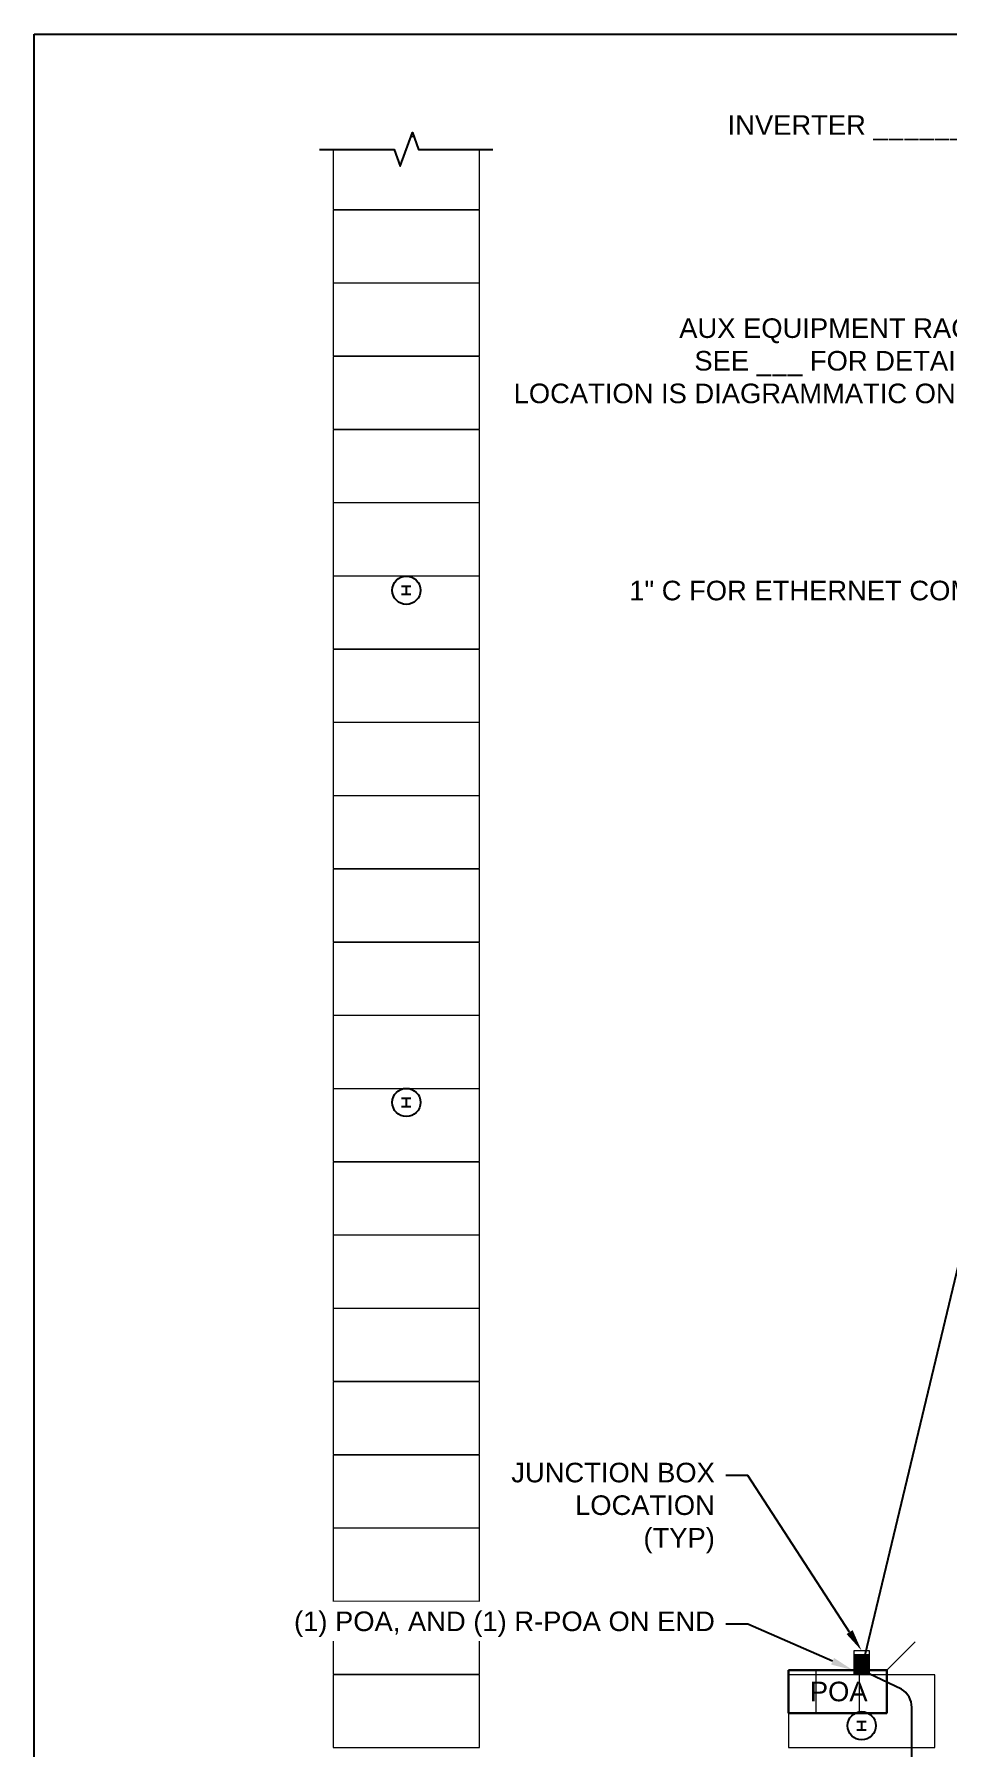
# Model space of a CAD drawing. Header units: feet. Extents: x -4 to 646, y -12 to 598.
# Drawn here: x 0 to 4.67, y 11.75 to 20.5 of the extents above; entities that cross this region are included whole.
import ezdxf
from ezdxf import colors
from ezdxf.entities.mleader import LeaderData, LeaderLine
from ezdxf.math import Vec2, Vec3

# ---------------------------------------------------------------- set-up
doc = ezdxf.new("R2010")
doc.units = ezdxf.units.FT
doc.header["$MEASUREMENT"] = 0
doc.layers.add('E-CABL-CAT6', color=120, linetype='CAT6_CABLE')
doc.layers.add('G-ANNO-TEXT', color=1, linetype='Continuous')
doc.layers.add('E-MODULE', color=253, linetype='Continuous', lineweight=0)
doc.layers.add('E-TRACER-EQMPT', color=252, linetype='Continuous', lineweight=0)
doc.styles.add('NEI-A', font='arial.ttf')
doc.styles.get("Standard").update_dxf_attribs({"font": 'arial.ttf'})
doc.linetypes.add('CAT6_CABLE', pattern='A,1,-0.12,["CAT6",Standard,S=0.1,R=0,X=-0.08,Y=-0.05],-0.3', length=1.42)

# ---------------------------------------------------------------- blocks, each defined once
blk = doc.blocks.new('_DotBlank')
at = {"color": 0, "linetype": 'ByBlock', "lineweight": -2}
blk.add_line((-0.5, 0), (-1, 0), dxfattribs=at)
blk.add_circle((0, 0), 0.5, dxfattribs=at)

msp = doc.modelspace()

# ---------------------------------------------------------------- linework, layer by layer
at = {"linetype": 'Continuous'}
msp.add_lwpolyline([(1.45752, 19.91208), (1.83788, 19.91208), (1.86913, 19.82622), (1.93163, 19.99794), (1.96288, 19.91208), (2.34323, 19.91208)], dxfattribs=at)
at = {"layer": 'Defpoints', "color": 5}
msp.add_lwpolyline([(0, 20.5), (31, 20.5), (31, 0), (0, 0)], close=True, dxfattribs=at)
at = {"layer": 'E-CABL-CAT6'}
msp.add_lwpolyline([(4.35682, 9.02871), (4.36849, 9.02954, 0.3939709), (4.48392, 9.15372), (4.48308, 11.95103, 0.266438), (4.42974, 12.04395), (4.26515, 12.12321)], format="xyb", dxfattribs=at)
at = {"layer": 'E-MODULE'}
for points in [[(1.93952, 19.97625), (1.92373, 19.97625)], [(1.52701, 19.91208), (1.52701, 19.60456), (2.27374, 19.60456), (2.27374, 19.91208)], [(2.27374, 19.60206), (1.52701, 19.60206), (1.52701, 19.23036), (2.27374, 19.23036), (2.27374, 19.60206)], [(2.27374, 19.22786), (1.52701, 19.22786), (1.52701, 18.85616), (2.27374, 18.85616), (2.27374, 19.22786)], [(2.27374, 18.85366), (1.52701, 18.85366), (1.52701, 18.48197), (2.27374, 18.48197), (2.27374, 18.85366)], [(2.27374, 18.47947), (1.52701, 18.47947), (1.52701, 18.10777), (2.27374, 18.10777), (2.27374, 18.47947)], [(2.27374, 18.10527), (1.52701, 18.10527), (1.52701, 17.73357), (2.27374, 17.73357), (2.27374, 18.10527)], [(2.27374, 17.73107), (1.52701, 17.73107), (1.52701, 17.35938), (2.27374, 17.35938), (2.27374, 17.73107)], [(2.27374, 17.35688), (1.52701, 17.35688), (1.52701, 16.98518), (2.27374, 16.98518), (2.27374, 17.35688)], [(2.27374, 16.98268), (1.52701, 16.98268), (1.52701, 16.61098), (2.27374, 16.61098), (2.27374, 16.98268)], [(2.27374, 16.60848), (1.52701, 16.60848), (1.52701, 16.23679), (2.27374, 16.23679), (2.27374, 16.60848)], [(2.27374, 16.23429), (1.52701, 16.23429), (1.52701, 15.86259), (2.27374, 15.86259), (2.27374, 16.23429)], [(2.27374, 15.86009), (1.52701, 15.86009), (1.52701, 15.48839), (2.27374, 15.48839), (2.27374, 15.86009)], [(2.27374, 15.48589), (1.52701, 15.48589), (1.52701, 15.1142), (2.27374, 15.1142), (2.27374, 15.48589)], [(2.27374, 15.1117), (1.52701, 15.1117), (1.52701, 14.74), (2.27374, 14.74), (2.27374, 15.1117)], [(2.27374, 14.7375), (1.52701, 14.7375), (1.52701, 14.3658), (2.27374, 14.3658), (2.27374, 14.7375)], [(2.27374, 14.3633), (1.52701, 14.3633), (1.52701, 13.99161), (2.27374, 13.99161), (2.27374, 14.3633)], [(2.27374, 13.98911), (1.52701, 13.98911), (1.52701, 13.61741), (2.27374, 13.61741), (2.27374, 13.98911)], [(2.27374, 13.61491), (1.52701, 13.61491), (1.52701, 13.24321), (2.27374, 13.24321), (2.27374, 13.61491)], [(2.27374, 13.24071), (1.52701, 13.24071), (1.52701, 12.86902), (2.27374, 12.86902), (2.27374, 13.24071)], [(2.27374, 12.86652), (1.52701, 12.86652), (1.52701, 12.49482), (2.27374, 12.49482), (2.27374, 12.86652)], [(2.27374, 12.49232), (1.52701, 12.49232), (1.52701, 12.12062), (2.27374, 12.12062), (2.27374, 12.49232)], [(2.27374, 12.11812), (1.52701, 12.11812), (1.52701, 11.74643), (2.27374, 11.74643), (2.27374, 12.11812)], [(4.60059, 12.11812), (3.85387, 12.11812), (3.85387, 11.74643), (4.60059, 11.74643), (4.60059, 12.11812)]]:
    msp.add_lwpolyline(points, dxfattribs=at)
at = {"layer": 'E-TRACER-EQMPT'}
msp.add_line((4.35516, 12.14188), (4.4994, 12.28612), dxfattribs=at)
at = {"layer": 'E-TRACER-EQMPT', "lineweight": 25}
for centre in [(1.90079, 17.65898), (1.90079, 15.04211), (1.90079, 12.41648), (4.22681, 11.85769)]:
    msp.add_circle(centre, 0.07209, dxfattribs=at)
at = {"layer": 'E-TRACER-EQMPT', "transparency": 33554559}
for points in [[(1.87537, 17.6844), (1.87537, 17.6744), (1.92538, 17.6844)], [(1.87537, 17.6744), (1.92538, 17.6844), (1.92538, 17.6744)], [(1.87537, 17.64273), (1.87537, 17.63273), (1.92538, 17.64273)], [(1.87537, 17.63273), (1.92538, 17.64273), (1.92538, 17.63273)], [(1.90538, 17.6794), (1.89538, 17.6794), (1.90538, 17.63773)], [(1.89538, 17.6794), (1.90538, 17.63773), (1.89538, 17.63773)], [(1.87537, 15.06753), (1.87537, 15.05753), (1.92538, 15.06753)], [(1.87537, 15.05753), (1.92538, 15.06753), (1.92538, 15.05753)], [(1.90538, 15.06253), (1.89538, 15.06253), (1.90538, 15.02086)], [(1.89538, 15.06253), (1.90538, 15.02086), (1.89538, 15.02086)], [(1.87537, 15.02586), (1.87537, 15.01586), (1.92538, 15.02586)], [(1.87537, 15.01586), (1.92538, 15.02586), (1.92538, 15.01586)], [(1.87537, 12.4419), (1.87537, 12.4319), (1.92538, 12.4419)], [(1.87537, 12.4319), (1.92538, 12.4419), (1.92538, 12.4319)], [(1.90538, 12.4369), (1.89538, 12.4369), (1.90538, 12.39523)], [(1.89538, 12.4369), (1.90538, 12.39523), (1.89538, 12.39523)], [(1.87537, 12.40023), (1.87537, 12.39023), (1.92538, 12.40023)], [(1.87537, 12.39023), (1.92538, 12.40023), (1.92538, 12.39023)], [(4.20139, 11.8831), (4.20139, 11.8731), (4.2514, 11.8831)], [(4.20139, 11.8731), (4.2514, 11.8831), (4.2514, 11.8731)], [(4.20139, 11.84143), (4.20139, 11.83143), (4.2514, 11.84143)], [(4.20139, 11.83143), (4.2514, 11.84143), (4.2514, 11.83143)], [(4.2314, 11.8781), (4.22139, 11.8781), (4.2314, 11.83643)], [(4.22139, 11.8781), (4.2314, 11.83643), (4.22139, 11.83643)]]:
    msp.add_solid(points, dxfattribs=at)

# ---------------------------------------------------------------- texts
at = {"layer": 'G-ANNO-TEXT', "insert": (3.85345, 12.03187), "char_height": 0.1, "attachment_point": 4, "style": 'NEI-A'}
msp.add_mtext_dynamic_manual_height_columns('\\pi0.10863;POA', width=0.5017068, gutter_width=0.54688, heights=[0], dxfattribs=at)

# ---------------------------------------------------------------- next in the draw order: leaders
at = {"layer": 'G-ANNO-TEXT'}
ml = msp.add_multileader_mtext('Standard', dxfattribs=at)
ml.set_content('1" C FOR ETHERNET COMMS', color=256, style='NEI-A')
ml.set_leader_properties()
ml.set_arrow_properties(name='DOTBLANK')
ml.build(insert=Vec2(0, 0))
ml.multileader.update_dxf_attribs({"dogleg_length": 0.125, "arrow_head_size": 0.1125})
ctx = ml.context
ctx.base_point, ctx.char_height, ctx.arrow_head_size, ctx.landing_gap_size, ctx.plane_origin = Vec3(3.00544, 17.65704), 0.1, 0.1125, 0.05625, Vec3(8.25083, 18.50477)
ctx.text_align_type = 2
notes = []
notes.append((ctx, [(1, (1, 1, 0), (5.17457, 17.65704), (-1, 0), 0.1125, [(0, [(6.14675, 16.99495)], 0, [])])]))
ctx.mtext.insert, ctx.mtext.width, ctx.mtext.alignment, ctx.mtext.flow_direction = Vec3(5.00582, 17.70789), 1.9603452, 3, 5
ctx.mtext.has_bg_fill, ctx.mtext.bg_color, ctx.mtext.bg_scale_factor, ctx.mtext.bg_transparency, ctx.mtext.use_window_bg_color = 1, -1073741824, 1.5, 0, 1
ml = msp.add_multileader_mtext('Standard', dxfattribs=at)
ml.set_content('(1) POA, AND (1) R-POA ON END', color=256, style='NEI-A')
ml.set_leader_properties()
ml.build(insert=Vec2(0, 0))
ml.multileader.update_dxf_attribs({"dogleg_length": 0.125, "arrow_head_size": 0.1125})
ctx = ml.context
ctx.base_point, ctx.char_height, ctx.arrow_head_size, ctx.landing_gap_size, ctx.plane_origin = Vec3(1.28634, 12.37648), 0.1, 0.1125, 0.05625, Vec3(5.4268, 14.25766)
ctx.text_align_type = 2
notes.append((ctx, [(1, (1, 1, 0), (3.64552, 12.37648), (-1, 0), 0.1125, [(0, [(4.1814, 12.14188)], 0, [])])]))
ctx.mtext.insert, ctx.mtext.width, ctx.mtext.alignment, ctx.mtext.flow_direction = Vec3(3.47677, 12.44118), 2.143633, 3, 5
ctx.mtext.has_bg_fill, ctx.mtext.bg_color, ctx.mtext.bg_scale_factor, ctx.mtext.bg_transparency, ctx.mtext.use_window_bg_color = 1, -1073741824, 1.5, 0, 1
for ctx, leaders in notes:
    for number, flags, end, landing, length, lines in leaders:
        leader = LeaderData()
        leader.index, (leader.has_last_leader_line, leader.has_dogleg_vector, leader.attachment_direction) = number, flags
        leader.last_leader_point, leader.dogleg_vector, leader.dogleg_length = Vec3(end), Vec3(landing), length
        for number, points, colour, breaks in lines:
            line = LeaderLine()
            line.index, line.vertices, line.color, line.breaks = number, Vec3.list(points), colors.encode_raw_color(colour), breaks
            leader.lines.append(line)
        ctx.leaders.append(leader)

# ---------------------------------------------------------------- next in the draw order: hatches: boundary and pattern name
at = {"layer": 'E-TRACER-EQMPT'}
h = msp.add_hatch(color=256, dxfattribs=at)
h.dxf.hatch_style = 1
h.paths.add_polyline_path([(4.26515, 12.2198), (4.18931, 12.2198), (4.18931, 12.11812), (4.26515, 12.11812)])

# ---------------------------------------------------------------- next in the draw order: linework, layer by layer
for points in [[(4.26515, 12.24147), (4.26515, 12.11812), (4.18931, 12.11812), (4.18931, 12.24147)], [(4.26515, 12.2198), (4.18931, 12.2198)]]:
    msp.add_lwpolyline(points, dxfattribs=at)
at = {"layer": 'E-TRACER-EQMPT', "lineweight": 30}
msp.add_lwpolyline([(3.85345, 12.14188), (4.35516, 12.14188), (4.35516, 11.92186), (3.85345, 11.92186)], close=True, dxfattribs=at)
at = {"layer": 'E-TRACER-EQMPT'}
msp.add_lwpolyline([(3.99471, 12.14146), (4.21473, 12.14146), (4.21473, 11.92144), (3.99471, 11.92144)], close=True, dxfattribs=at)

# ---------------------------------------------------------------- next in the draw order: leaders
at = {"layer": 'G-ANNO-TEXT'}
ml = msp.add_multileader_mtext('Standard', dxfattribs=at)
ml.set_content('AUX EQUIPMENT RACK\\PSEE ___ FOR DETAILS\\PLOCATION IS DIAGRAMMATIC ONLY', color=256, style='NEI-A')
ml.set_leader_properties()
ml.build(insert=Vec2(0, 0))
ml.multileader.update_dxf_attribs({"dogleg_length": 0.125, "arrow_head_size": 0.1125})
ctx = ml.context
ctx.base_point, ctx.char_height, ctx.arrow_head_size, ctx.landing_gap_size, ctx.plane_origin = Vec3(2.40365, 18.99764), 0.1, 0.1125, 0.05625, Vec3(7.99075, 19.68764)
ctx.text_align_type = 2
notes = []
notes.append((ctx, [(1, (1, 1, 0), (5.04687, 18.99764), (-1, 0), 0.1125, [(0, [(6.7466, 17.61853)], 0, [])])]))
ctx.mtext.insert, ctx.mtext.width, ctx.mtext.alignment, ctx.mtext.flow_direction = Vec3(4.87812, 19.04849), 2.4294447, 3, 5
ctx.mtext.has_bg_fill, ctx.mtext.bg_color, ctx.mtext.bg_scale_factor, ctx.mtext.bg_transparency, ctx.mtext.use_window_bg_color = 1, -1073741824, 1.5, 0, 1
for ctx, leaders in notes:
    for number, flags, end, landing, length, lines in leaders:
        leader = LeaderData()
        leader.index, (leader.has_last_leader_line, leader.has_dogleg_vector, leader.attachment_direction) = number, flags
        leader.last_leader_point, leader.dogleg_vector, leader.dogleg_length = Vec3(end), Vec3(landing), length
        for number, points, colour, breaks in lines:
            line = LeaderLine()
            line.index, line.vertices, line.color, line.breaks = number, Vec3.list(points), colors.encode_raw_color(colour), breaks
            leader.lines.append(line)
        ctx.leaders.append(leader)

# ---------------------------------------------------------------- next in the draw order: leaders
ml = msp.add_multileader_mtext('Standard', dxfattribs=at)
ml.set_content('INVERTER _________', color=256, style='NEI-A')
ml.set_leader_properties()
ml.build(insert=Vec2(0, 0))
ml.multileader.update_dxf_attribs({"dogleg_length": 0.125, "arrow_head_size": 0.1125})
ctx = ml.context
ctx.base_point, ctx.char_height, ctx.arrow_head_size, ctx.landing_gap_size, ctx.plane_origin = Vec3(3.49702, 20.02236), 0.1, 0.1125, 0.05625, Vec3(8.42912, 20.96104)
ctx.text_align_type = 2
notes = []
notes.append((ctx, [(1, (1, 1, 0), (5.15497, 20.02236), (-1, 0), 0.1125, [(0, [(6.8391, 18.82362)], 0, [])])]))
ctx.mtext.insert, ctx.mtext.width, ctx.mtext.alignment, ctx.mtext.flow_direction = Vec3(4.98622, 20.08624), 2.4294447, 3, 5
ctx.mtext.has_bg_fill, ctx.mtext.bg_color, ctx.mtext.bg_scale_factor, ctx.mtext.bg_transparency, ctx.mtext.use_window_bg_color = 1, -1073741824, 1.5, 0, 1
ml = msp.add_multileader_mtext('Standard', dxfattribs=at)
ml.set_content('JUNCTION BOX LOCATION (TYP)', color=256, style='NEI-A')
ml.set_leader_properties()
ml.build(insert=Vec2(0, 0))
ml.multileader.update_dxf_attribs({"dogleg_length": 0.125, "arrow_head_size": 0.1125})
ctx = ml.context
ctx.base_point, ctx.char_height, ctx.arrow_head_size, ctx.landing_gap_size, ctx.plane_origin = Vec3(2.31813, 13.13654), 0.1, 0.1125, 0.05625, Vec3(5.4718, 14.35726)
ctx.text_align_type = 2
notes.append((ctx, [(1, (1, 1, 0), (3.64552, 13.13654), (-1, 0), 0.1125, [(0, [(4.2264, 12.24147)], 0, [])])]))
ctx.mtext.insert, ctx.mtext.width, ctx.mtext.alignment, ctx.mtext.flow_direction = Vec3(3.47677, 13.20124), 1.1136194, 3, 5
ctx.mtext.has_bg_fill, ctx.mtext.bg_color, ctx.mtext.bg_scale_factor, ctx.mtext.bg_transparency, ctx.mtext.use_window_bg_color = 1, -1073741824, 1.5, 0, 1
for ctx, leaders in notes:
    for number, flags, end, landing, length, lines in leaders:
        leader = LeaderData()
        leader.index, (leader.has_last_leader_line, leader.has_dogleg_vector, leader.attachment_direction) = number, flags
        leader.last_leader_point, leader.dogleg_vector, leader.dogleg_length = Vec3(end), Vec3(landing), length
        for number, points, colour, breaks in lines:
            line = LeaderLine()
            line.index, line.vertices, line.color, line.breaks = number, Vec3.list(points), colors.encode_raw_color(colour), breaks
            leader.lines.append(line)
        ctx.leaders.append(leader)

# ---------------------------------------------------------------- next in the draw order: linework, layer by layer
at = {"layer": 'E-CABL-CAT6'}
msp.add_lwpolyline([(4.24517, 12.2198), (5.08313, 15.71758)], dxfattribs=at)
at = {"layer": 'E-TRACER-EQMPT'}
msp.add_lwpolyline([(4.18931, 12.24147), (4.26515, 12.24147)], dxfattribs=at)

doc.saveas('drawing.dxf')
